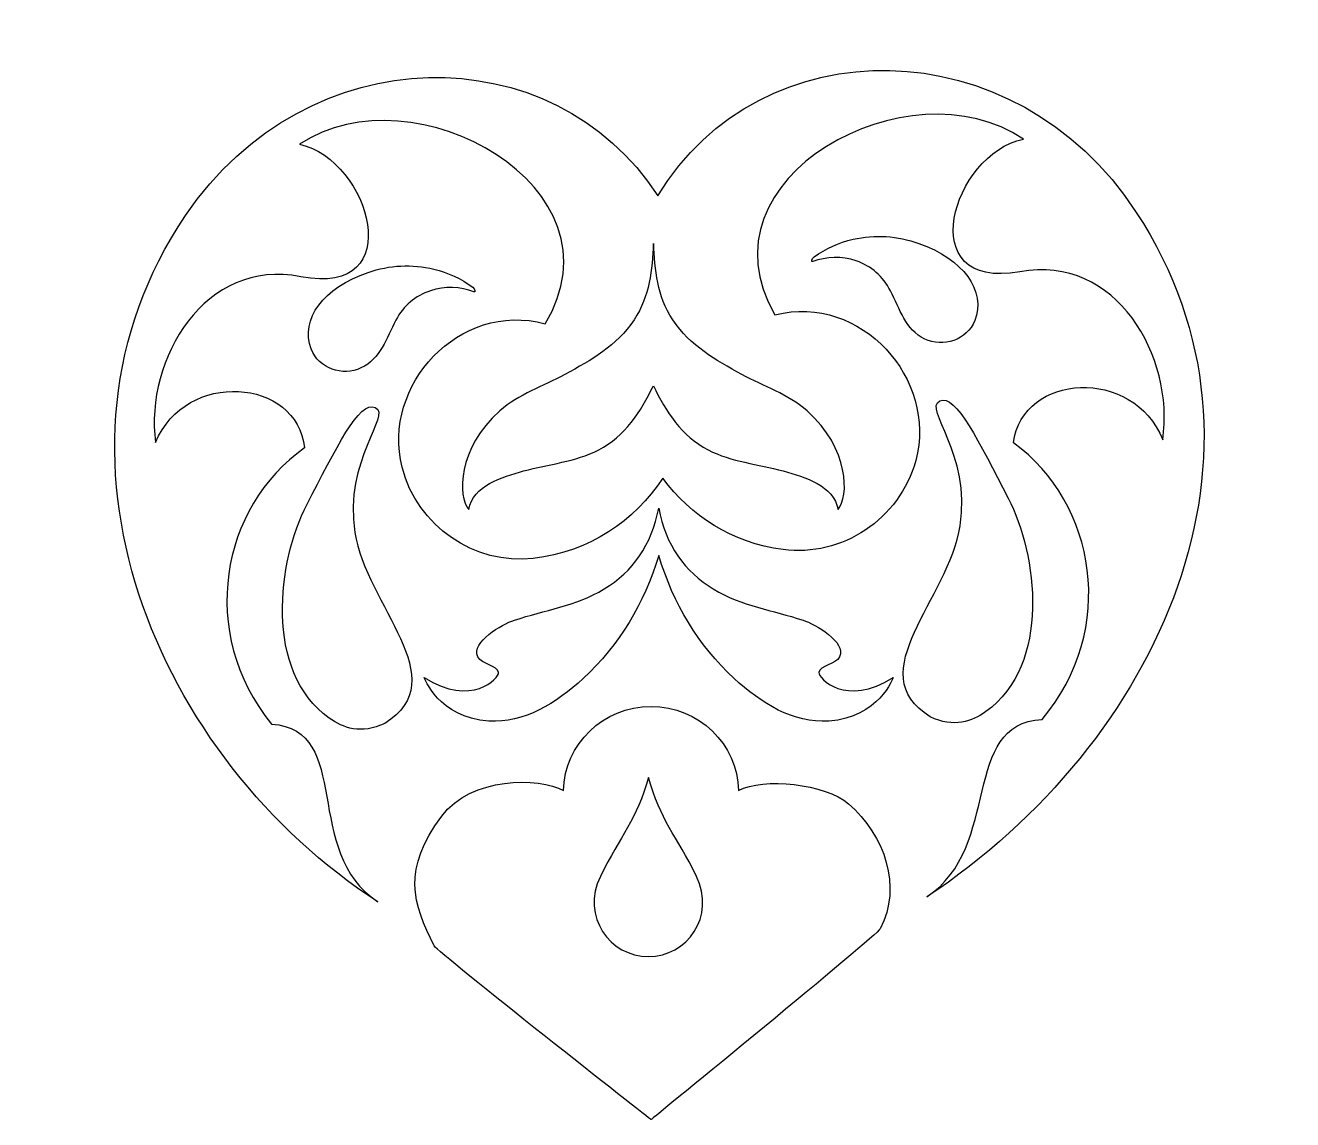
# Model space of a CAD drawing. Header units: centimetres. Extents: x -11.5 to 11.5, y -9.5 to 10.3.
import ezdxf

# ---------------------------------------------------------------- set-up
doc = ezdxf.new("R2010")
doc.units = ezdxf.units.CM
doc.header["$MEASUREMENT"] = 0
doc.layers.add('Camada 1', color=7, linetype='Continuous')

msp = doc.modelspace()

# ---------------------------------------------------------------- linework, layer by layer
at = {"layer": 'Camada 1'}
for points, knots in [([(8.66697, 6.95097), (6.45807, 10.3316), (1.83331, 10.34896), (-0.02909, 7.25032), (-0.02909, 7.25032), (-1.9184, 10.18297), (-6.39613, 10.16722), (-8.61085, 6.89361), (-8.61085, 6.89361), (-11.52166, 2.59395), (-9.1215, -2.99183), (-5.11401, -5.57461), (-5.11401, -5.57461), (-6.50545, -4.67775), (-5.5588, -2.43885), (-7.04933, -2.34659), (-7.04933, -2.34659), (-8.39251, -0.68461), (-7.97574, 1.59533), (-6.44701, 2.67168), (-6.44701, 2.67168), (-6.58615, 3.94753), (-8.60466, 4.09723), (-9.15679, 2.77034), (-9.15679, 2.77034), (-9.35301, 4.28659), (-8.2607, 6.12753), (-6.51463, 5.78217), (-6.51463, 5.78217), (-4.54113, 5.38985), (-5.25177, 7.9091), (-6.53807, 8.18901), (-6.53807, 8.18901), (-4.46091, 9.56749), (-0.56936, 7.39836), (-2.07521, 4.92868), (-2.07521, 4.92868), (-3.64292, 5.34355), (-5.04905, 3.80653), (-4.67538, 2.32113), (-4.67538, 2.32113), (-4.40146, 1.24779), (-3.35704, 0.54014), (-2.2917, 0.66524), (-2.2917, 0.66524), (-1.25845, 0.78306), (-0.46121, 1.34376), (0.06169, 2.12085), (0.06169, 2.12085), (0.5716, 1.43955), (1.30682, 0.94766), (2.2481, 0.82505), (2.2481, 0.82505), (3.31106, 0.68331), (4.36723, 1.37329), (4.65832, 2.44216), (4.65832, 2.44216), (5.05594, 3.92129), (3.67455, 5.48024), (2.10046, 5.09141), (2.10046, 5.09141), (0.63446, 7.58502), (4.56074, 9.6915), (6.61568, 8.27969), (6.61568, 8.27969), (5.32465, 8.02021), (4.57352, 5.51255), (6.55324, 5.87323), (6.55324, 5.87323), (8.30468, 6.19036), (9.36727, 4.33185), (9.14663, 2.81949), (9.14663, 2.81949), (8.61574, 4.1549), (6.59533, 4.03758), (6.43515, 2.76422), (6.43515, 2.76422), (7.9464, 1.66345), (8.32626, -0.62266), (6.95664, -2.26323), (6.95664, -2.26323), (5.46495, -2.33147), (6.24002, -4.5705), (4.86043, -5.48535), (4.86043, -5.48535), (9.09054, -2.67978), (11.50814, 2.60445), (8.66697, 6.95097)], [0, 0, 0, 0, 0.04347826, 0.04347826, 0.04347826, 0.04347826, 0.08695652, 0.08695652, 0.08695652, 0.08695652, 0.13043478, 0.13043478, 0.13043478, 0.13043478, 0.17391304, 0.17391304, 0.17391304, 0.17391304, 0.2173913, 0.2173913, 0.2173913, 0.2173913, 0.26086957, 0.26086957, 0.26086957, 0.26086957, 0.30434783, 0.30434783, 0.30434783, 0.30434783, 0.34782609, 0.34782609, 0.34782609, 0.34782609, 0.39130435, 0.39130435, 0.39130435, 0.39130435, 0.43478261, 0.43478261, 0.43478261, 0.43478261, 0.47826087, 0.47826087, 0.47826087, 0.47826087, 0.52173913, 0.52173913, 0.52173913, 0.52173913, 0.56521739, 0.56521739, 0.56521739, 0.56521739, 0.60869565, 0.60869565, 0.60869565, 0.60869565, 0.65217391, 0.65217391, 0.65217391, 0.65217391, 0.69565217, 0.69565217, 0.69565217, 0.69565217, 0.73913043, 0.73913043, 0.73913043, 0.73913043, 0.7826087, 0.7826087, 0.7826087, 0.7826087, 0.82608696, 0.82608696, 0.82608696, 0.82608696, 0.86956522, 0.86956522, 0.86956522, 0.86956522, 0.91304348, 0.91304348, 0.91304348, 0.91304348, 1, 1, 1, 1]), ([(3.51971, 6.46157), (3.26317, 6.4027), (3.02494, 6.29816), (2.81007, 6.14076), (2.81007, 6.14076), (2.76919, 6.11155), (2.74922, 6.0422), (2.78853, 6.05638), (2.78853, 6.05638), (3.03213, 6.14795), (3.31783, 6.16031), (3.5772, 6.06985), (3.5772, 6.06985), (3.85149, 5.97439), (4.0648, 5.78833), (4.19887, 5.52748), (4.19887, 5.52748), (4.37045, 5.19569), (4.4702, 4.82022), (4.8235, 4.65036), (4.8235, 4.65036), (5.1555, 4.49124), (5.59061, 4.6294), (5.73306, 4.98551), (5.73306, 4.98551), (5.94695, 5.5228), (5.51441, 6.10782), (4.71518, 6.38836), (4.71518, 6.38836), (4.32293, 6.52545), (3.92071, 6.55466), (3.51971, 6.46157)], [0, 0, 0, 0, 0.11111111, 0.11111111, 0.11111111, 0.11111111, 0.22222222, 0.22222222, 0.22222222, 0.22222222, 0.33333333, 0.33333333, 0.33333333, 0.33333333, 0.44444444, 0.44444444, 0.44444444, 0.44444444, 0.55555556, 0.55555556, 0.55555556, 0.55555556, 0.66666667, 0.66666667, 0.66666667, 0.66666667, 0.77777778, 0.77777778, 0.77777778, 0.77777778, 1, 1, 1, 1]), ([(2.68299, 3.34431), (3.45745, 2.66539), (3.4479, 1.78277), (3.24698, 1.55364), (3.24698, 1.55364), (3.17139, 1.98377), (2.64505, 2.14567), (2.25164, 2.25301), (2.25164, 2.25301), (1.78478, 2.38088), (1.31536, 2.41631), (0.88623, 2.63666), (0.88623, 2.63666), (0.40501, 2.88465), (0.12172, 3.33056), (-0.1085, 3.80048), (-0.1085, 3.80048), (-0.33874, 3.33053), (-0.62243, 2.88462), (-1.10243, 2.63666), (-1.10243, 2.63666), (-1.53275, 2.41631), (-2.0022, 2.38089), (-2.46824, 2.25301), (-2.46824, 2.25301), (-2.86186, 2.14567), (-3.38836, 1.98377), (-3.46376, 1.55364), (-3.46376, 1.55364), (-3.66408, 1.7828), (-3.67445, 2.66539), (-2.89996, 3.34431), (-2.89996, 3.34431), (-2.54923, 3.65284), (-2.12089, 3.78341), (-1.71809, 4.00617), (-1.71809, 4.00617), (-1.23647, 4.2693), (-0.7812, 4.5202), (-0.45902, 5.00021), (-0.45902, 5.00021), (-0.17232, 5.43055), (-0.13401, 5.90577), (-0.10847, 6.38729), (-0.10847, 6.38729), (-0.08175, 5.90577), (-0.04404, 5.43056), (0.24247, 5.00021), (0.24247, 5.00021), (0.56486, 4.5202), (1.02072, 4.2693), (1.50014, 4.00617), (1.50014, 4.00617), (1.90393, 3.78341), (2.33147, 3.65284), (2.68299, 3.34431)], [0, 0, 0, 0, 0.06666667, 0.06666667, 0.06666667, 0.06666667, 0.13333333, 0.13333333, 0.13333333, 0.13333333, 0.2, 0.2, 0.2, 0.2, 0.26666667, 0.26666667, 0.26666667, 0.26666667, 0.33333333, 0.33333333, 0.33333333, 0.33333333, 0.4, 0.4, 0.4, 0.4, 0.46666667, 0.46666667, 0.46666667, 0.46666667, 0.53333333, 0.53333333, 0.53333333, 0.53333333, 0.6, 0.6, 0.6, 0.6, 0.66666667, 0.66666667, 0.66666667, 0.66666667, 0.73333333, 0.73333333, 0.73333333, 0.73333333, 0.8, 0.8, 0.8, 0.8, 0.86666667, 0.86666667, 0.86666667, 0.86666667, 1, 1, 1, 1]), ([(-5.29356, 5.86039), (-6.09609, 5.58975), (-6.53567, 5.0093), (-6.32819, 4.47003), (-6.32819, 4.47003), (-6.18992, 4.11242), (-5.75632, 3.96846), (-5.42284, 4.1239), (-5.42284, 4.1239), (-5.06711, 4.28979), (-4.96318, 4.66426), (-4.78723, 4.99372), (-4.78723, 4.99372), (-4.65036, 5.25299), (-4.43541, 5.43663), (-4.15948, 5.5285), (-4.15948, 5.5285), (-3.8991, 5.61647), (-3.61383, 5.60052), (-3.37123, 5.50614), (-3.37123, 5.50614), (-3.33212, 5.49188), (-3.35128, 5.5608), (-3.39197, 5.59062), (-3.39197, 5.59062), (-3.60464, 5.75022), (-3.84144, 5.85827), (-4.09743, 5.92011), (-4.09743, 5.92011), (-4.49722, 6.01779), (-4.89994, 5.99345), (-5.29356, 5.86039)], [0, 0, 0, 0, 0.11111111, 0.11111111, 0.11111111, 0.11111111, 0.22222222, 0.22222222, 0.22222222, 0.22222222, 0.33333333, 0.33333333, 0.33333333, 0.33333333, 0.44444444, 0.44444444, 0.44444444, 0.44444444, 0.55555556, 0.55555556, 0.55555556, 0.55555556, 0.66666667, 0.66666667, 0.66666667, 0.66666667, 0.77777778, 0.77777778, 0.77777778, 0.77777778, 1, 1, 1, 1]), ([(-6.40661, 1.64073), (-6.93562, 0.62663), (-7.19068, -1.38549), (-6.00013, -2.23737), (-6.00013, -2.23737), (-5.75095, -2.41633), (-5.41638, -2.53733), (-4.99003, -2.33281), (-4.99003, -2.33281), (-3.70161, -1.53739), (-5.33288, -0.17855), (-5.53449, 1.13778), (-5.53449, 1.13778), (-5.73629, 2.45514), (-4.86155, 3.26622), (-5.16233, 3.40637), (-5.16233, 3.40637), (-5.45286, 3.54372), (-5.87662, 2.65541), (-6.40661, 1.64073)], [0, 0, 0, 0, 0.16666667, 0.16666667, 0.16666667, 0.16666667, 0.33333333, 0.33333333, 0.33333333, 0.33333333, 0.5, 0.5, 0.5, 0.5, 0.66666667, 0.66666667, 0.66666667, 0.66666667, 1, 1, 1, 1]), ([(5.09443, 3.52547), (4.79397, 3.38492), (5.66842, 2.57411), (5.4667, 1.25598), (5.4667, 1.25598), (5.2654, -0.05995), (3.63385, -1.4188), (4.92227, -2.21392), (4.92227, -2.21392), (5.34841, -2.41871), (5.68319, -2.29742), (5.93256, -2.11875), (5.93256, -2.11875), (7.12324, -1.26608), (6.86786, 0.74494), (6.33896, 1.75943), (6.33896, 1.75943), (5.80907, 2.77421), (5.3851, 3.66231), (5.09443, 3.52547)], [0, 0, 0, 0, 0.16666667, 0.16666667, 0.16666667, 0.16666667, 0.33333333, 0.33333333, 0.33333333, 0.33333333, 0.5, 0.5, 0.5, 0.5, 0.66666667, 0.66666667, 0.66666667, 0.66666667, 1, 1, 1, 1]), ([(-0.01234, 0.71681), (0.25619, -0.15954), (0.70211, -0.91059), (1.35868, -1.51426), (1.35868, -1.51426), (1.85626, -1.97334), (2.43, -2.33055), (3.07683, -2.28991), (3.07683, -2.28991), (3.99017, -2.23078), (4.24952, -1.49796), (4.24952, -1.49796), (4.24952, -1.49796), (3.38624, -2.052), (2.88731, -1.50315), (2.89766, -1.4088), (2.89766, -1.4088), (2.91282, -1.27611), (3.20989, -1.26577), (3.27615, -1.12263), (3.27615, -1.12263), (3.40005, -0.85228), (2.83543, -0.531), (2.61099, -0.45797), (2.61099, -0.45797), (2.05534, -0.27406), (1.50352, -0.20431), (0.97999, 0.11041), (0.97999, 0.11041), (0.4635, 0.41984), (0.11094, 0.91234), (-0.01236, 1.57808), (-0.01236, 1.57808), (-0.13526, 0.91234), (-0.48715, 0.41987), (-1.00391, 0.11041), (-1.00391, 0.11041), (-1.52702, -0.20434), (-2.07844, -0.27406), (-2.63427, -0.45797), (-2.63427, -0.45797), (-2.85972, -0.531), (-3.42331, -0.85228), (-3.29983, -1.12263), (-3.29983, -1.12263), (-3.23278, -1.26577), (-2.93632, -1.27614), (-2.92097, -1.4088), (-2.92097, -1.4088), (-2.9116, -1.50315), (-3.41037, -2.05203), (-4.27463, -1.49796), (-4.27463, -1.49796), (-4.27463, -1.49796), (-4.01327, -2.23075), (-3.10112, -2.28991), (-3.10112, -2.28991), (-2.45453, -2.33052), (-1.88073, -1.97331), (-1.38278, -1.51426), (-1.38278, -1.51426), (-0.72696, -0.91059), (-0.27968, -0.15954), (-0.01234, 0.71681)], [0, 0, 0, 0, 0.05882353, 0.05882353, 0.05882353, 0.05882353, 0.11764706, 0.11764706, 0.11764706, 0.11764706, 0.17647059, 0.17647059, 0.17647059, 0.17647059, 0.23529412, 0.23529412, 0.23529412, 0.23529412, 0.29411765, 0.29411765, 0.29411765, 0.29411765, 0.35294118, 0.35294118, 0.35294118, 0.35294118, 0.41176471, 0.41176471, 0.41176471, 0.41176471, 0.47058824, 0.47058824, 0.47058824, 0.47058824, 0.52941176, 0.52941176, 0.52941176, 0.52941176, 0.58823529, 0.58823529, 0.58823529, 0.58823529, 0.64705882, 0.64705882, 0.64705882, 0.64705882, 0.70588235, 0.70588235, 0.70588235, 0.70588235, 0.76470588, 0.76470588, 0.76470588, 0.76470588, 0.82352941, 0.82352941, 0.82352941, 0.82352941, 0.88235294, 0.88235294, 0.88235294, 0.88235294, 1, 1, 1, 1]), ([(3.43555, -3.79333), (3.0182, -3.43141), (1.88618, -3.30382), (1.43832, -3.55481), (1.43832, -3.55481), (1.42176, -2.70761), (0.71609, -2.02491), (-0.15116, -2.02491), (-0.15116, -2.02491), (-1.02021, -2.02491), (-1.72527, -2.70764), (-1.74123, -3.55481), (-1.74123, -3.55481), (-2.18814, -3.30383), (-3.42189, -3.30375), (-3.95616, -4.01587), (-3.95616, -4.01587), (-4.67797, -4.97808), (-4.48284, -5.60792), (-4.08983, -6.37582), (-4.08983, -6.37582), (-4.02239, -6.5029), (-0.15278, -9.53071), (-0.15278, -9.53071), (-0.15278, -9.53071), (-0.15278, -9.53071), (-0.15117, -9.53179), (-0.15117, -9.53179), (-0.15117, -9.53179), (-0.15117, -9.53179), (-0.15117, -9.53071), (-0.15117, -9.53071), (-0.15117, -9.53071), (-0.15117, -9.53071), (-0.14998, -9.53179), (-0.14998, -9.53179), (-0.14998, -9.53179), (-0.14998, -9.53179), (-0.14998, -9.53071), (-0.14998, -9.53071), (-0.14998, -9.53071), (-0.14998, -9.53071), (3.94945, -6.19095), (4.0143, -6.06409), (4.0143, -6.06409), (4.41115, -5.29601), (4.10349, -4.37219), (3.43555, -3.79333)], [0, 0, 0, 0, 0.07692308, 0.07692308, 0.07692308, 0.07692308, 0.15384615, 0.15384615, 0.15384615, 0.15384615, 0.23076923, 0.23076923, 0.23076923, 0.23076923, 0.30769231, 0.30769231, 0.30769231, 0.30769231, 0.38461538, 0.38461538, 0.38461538, 0.38461538, 0.46153846, 0.46153846, 0.46153846, 0.46153846, 0.53846154, 0.53846154, 0.53846154, 0.53846154, 0.61538462, 0.61538462, 0.61538462, 0.61538462, 0.69230769, 0.69230769, 0.69230769, 0.69230769, 0.76923077, 0.76923077, 0.76923077, 0.76923077, 0.84615385, 0.84615385, 0.84615385, 0.84615385, 1, 1, 1, 1]), ([(-0.19827, -6.56966), (-0.89973, -6.56966), (-1.42803, -5.83967), (-1.07132, -5.11159), (-1.07132, -5.11159), (-0.70384, -4.36203), (-0.41095, -4.08794), (-0.19827, -3.31322), (-0.19827, -3.31322), (0.01401, -4.08792), (0.30626, -4.36203), (0.6738, -5.11159), (0.6738, -5.11159), (1.03109, -5.83967), (0.50201, -6.56966), (-0.19827, -6.56966)], [0, 0, 0, 0, 0.2, 0.2, 0.2, 0.2, 0.4, 0.4, 0.4, 0.4, 0.6, 0.6, 0.6, 0.6, 1, 1, 1, 1])]:
    msp.add_open_spline(points, degree=3, knots=knots, dxfattribs=at)

doc.saveas('drawing.dxf')
